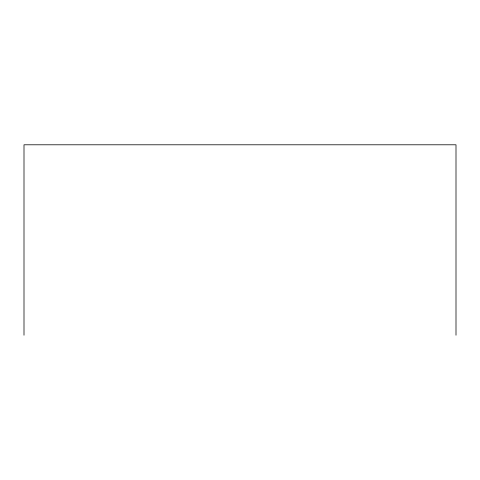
<?xml version="1.0" encoding="UTF-8"?>
<svg xmlns="http://www.w3.org/2000/svg" width="480" height="480" viewBox="0 0 480 480"><rect width="100%" height="100%" fill="white"/><g stroke="black" fill="none" stroke-linecap="round" stroke-linejoin="round"><path stroke-width="0.72" d="M456 335.208L456 144.792L24 144.792L24 335.208"/></g></svg>
